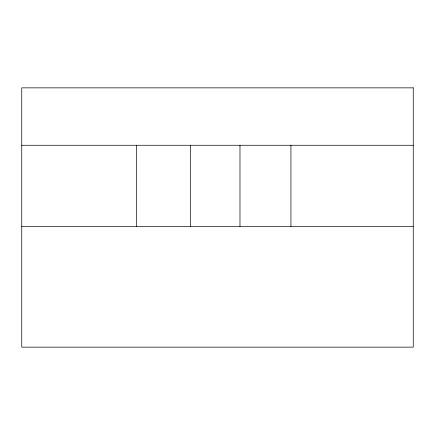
<?xml version="1.0" encoding="UTF-8"?>
<svg xmlns="http://www.w3.org/2000/svg" width="435" height="435" viewBox="0 0 435 435"><rect width="100%" height="100%" fill="white"/><g stroke="black" fill="none" stroke-linecap="round" stroke-linejoin="round"><path stroke-width="0.65" d="M21.75 145.263L413.25 145.263M21.75 226.456L413.25 226.456M290.933 145.263L290.933 226.456M239.979 145.263L239.979 226.456M190.323 145.263L190.323 226.456M136.519 145.263L136.519 226.456M413.25 87.854L21.75 87.854L21.75 347.146L413.25 347.146L413.25 87.854"/></g></svg>
